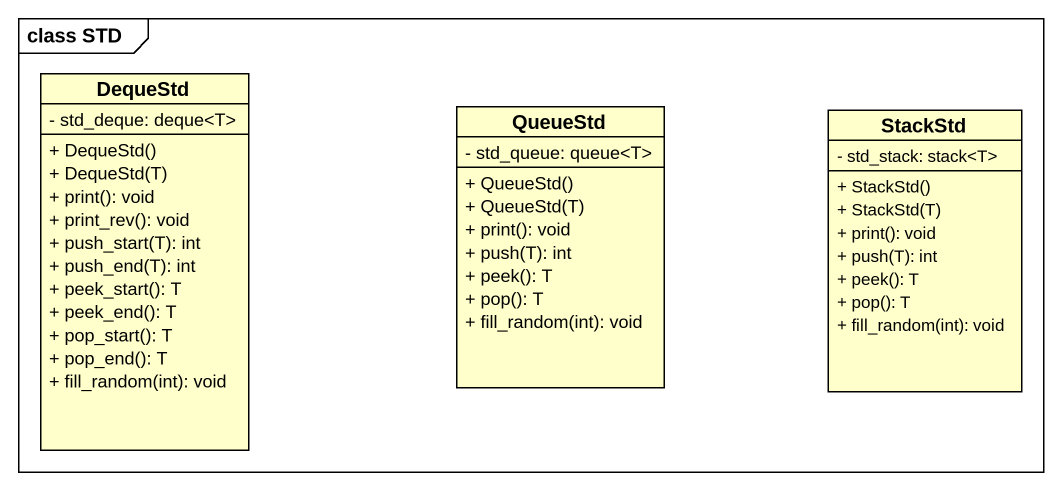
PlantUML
@startuml
mainframe class STD
hide circle
hide empty members
skinparam classAttributeIconSize 0
class DequeStd {
  - std_deque: deque<T>
  + DequeStd()
  + DequeStd(T)
  + print(): void
  + print_rev(): void
  + push_start(T): int
  + push_end(T): int
  + peek_start(): T
  + peek_end(): T
  + pop_start(): T
  + pop_end(): T
  + fill_random(int): void
}
class QueueStd {
  - std_queue: queue<T>
  + QueueStd()
  + QueueStd(T)
  + print(): void
  + push(T): int
  + peek(): T
  + pop(): T
  + fill_random(int): void
}
class StackStd {
  - std_stack: stack<T>
  + StackStd()
  + StackStd(T)
  + print(): void
  + push(T): int
  + peek(): T
  + pop(): T
  + fill_random(int): void
}
@enduml
